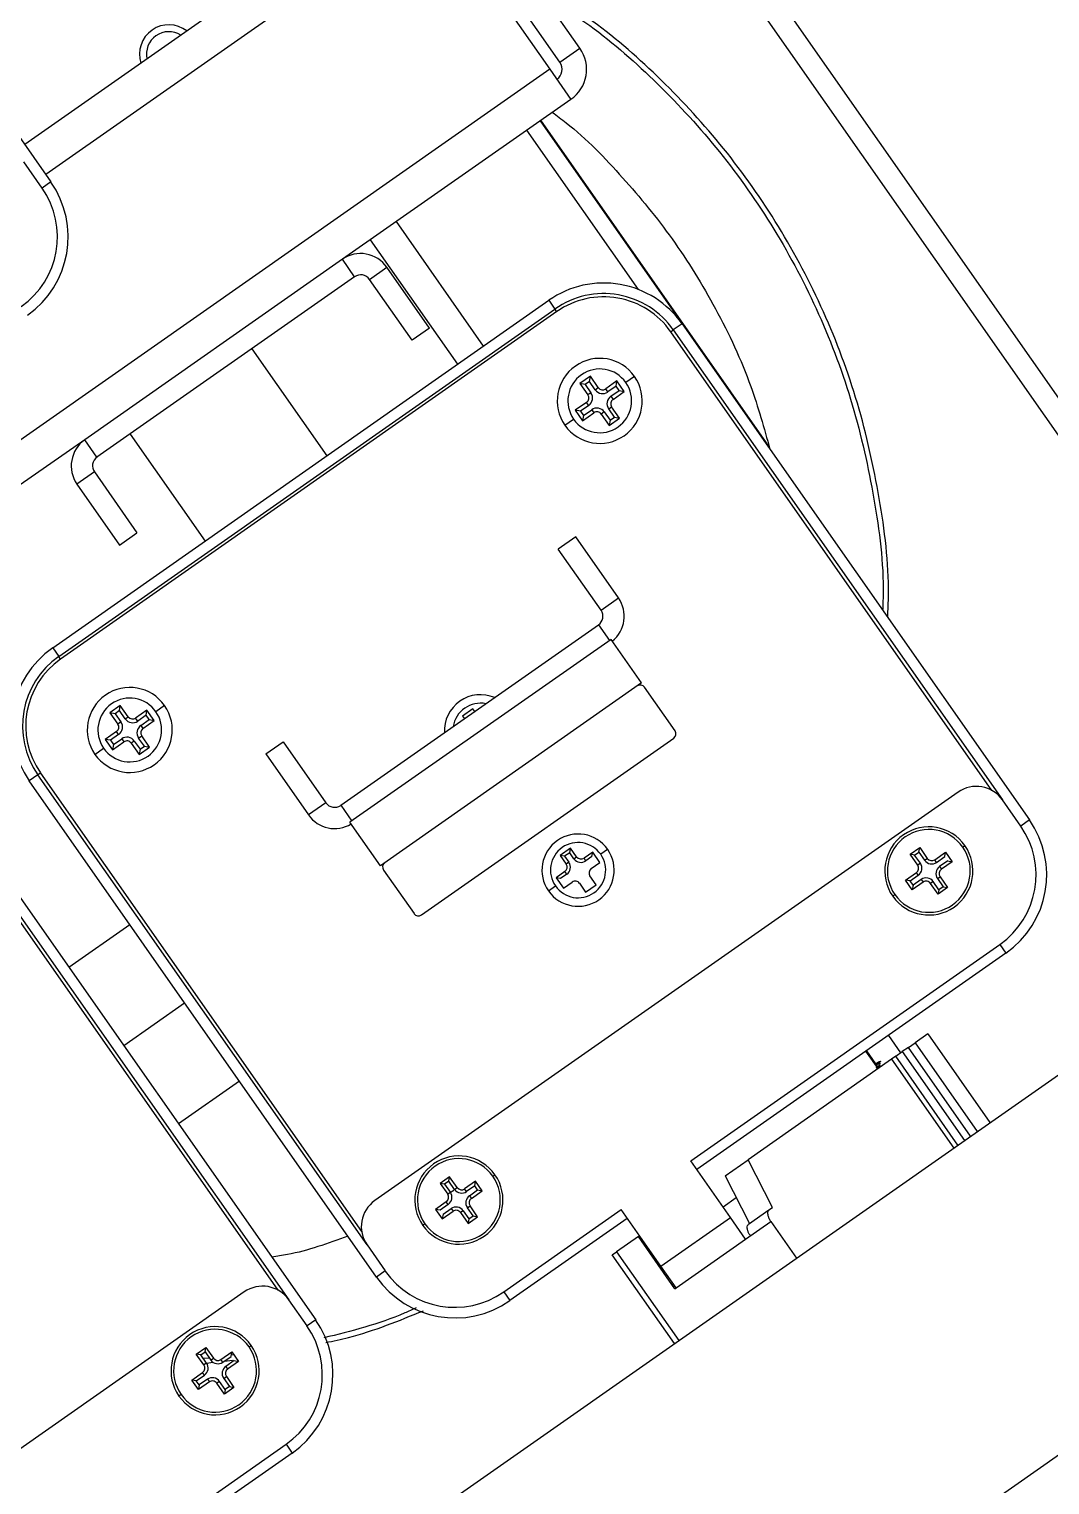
# Model space of a CAD drawing. Header units: millimetres. Extents: x 152904052 to 153933663, y 538271515 to 539240469.
# Drawn here: x 153459947.9 to 153460044, y 538574703.4 to 538574840.3 of the extents above; entities that cross this region are included whole.
import ezdxf

# ---------------------------------------------------------------- set-up
doc = ezdxf.new("R2010")
doc.units = ezdxf.units.MM
doc.layers.add('POWR', color=5, linetype='Continuous')

msp = doc.modelspace()

# ---------------------------------------------------------------- linework, layer by layer
at = {"layer": 'POWR', "color": 7}
for p, q in [((153459621.18, 538575410.6), (153460091.51, 538574738.89)), ((153460073.07, 538574761.75), (153459952.62, 538574933.77)), ((153459917.28, 538574872.65), (153459949.98, 538574825.96)), ((153459999.76, 538574838.54), (153459981.84, 538574864.14)), ((153459997.88, 538574837.22), (153459979.95, 538574862.82)), ((153459984, 538574855.03), (153459947.51, 538574829.48)), ((153459985.98, 538574852.21), (153459949.49, 538574826.65)), ((153459985.98, 538574852.21), (153459996.94, 538574836.56)), ((153459997.88, 538574837.22), (153459999.76, 538574838.54)), ((153459996.94, 538574836.56), (153459944.57, 538574799.89)), ((153459996.94, 538574836.56), (153459998.92, 538574833.73)), ((153459998.92, 538574833.73), (153459977.41, 538574818.68)), ((153459996.01, 538574831.7), (153460009.37, 538574812.61)), ((153460017.55, 538574801.11), (153459996.09, 538574831.76)), ((153460005.29, 538574815.83), (153459994.78, 538574830.84)), ((153459949.16, 538574825.38), (153459947.44, 538574827.84)), ((153459949.98, 538574825.96), (153459949.16, 538574825.38)), ((153459990.69, 538574810.52), (153459982.49, 538574822.23)), ((153459980.03, 538574820.51), (153459988.24, 538574808.8)), ((153459977.41, 538574818.68), (153459953.17, 538574801.7)), ((153459978.56, 538574817.04), (153459977.41, 538574818.68)), ((153459979.95, 538574816.79), (153459981.59, 538574817.94)), ((153459985.61, 538574812.21), (153459981.59, 538574817.94)), ((153459978.56, 538574817.04), (153459954.31, 538574800.06)), ((153459983.97, 538574811.06), (153459979.95, 538574816.79)), ((153459950.15, 538574782.13), (153459996.84, 538574814.82)), ((153459950.72, 538574781.31), (153459997.41, 538574814)), ((153459997.58, 538574813.76), (153459950.89, 538574781.06)), ((153459996.84, 538574814.82), (153459997.41, 538574814)), ((153459997.58, 538574813.76), (153459997.41, 538574814)), ((153460009.37, 538574812.61), (153460008.55, 538574812.04)), ((153460009.37, 538574812.61), (153460042.07, 538574765.92)), ((153459985.61, 538574812.21), (153459983.97, 538574811.06)), ((153460008.31, 538574811.87), (153460008.55, 538574812.04)), ((153460038.53, 538574768.7), (153460008.31, 538574811.87)), ((153460008.55, 538574812.04), (153460039.53, 538574767.8)), ((153459968.89, 538574810.27), (153459975.95, 538574800.2)), ((153460000.75, 538574807.67), (153459999.76, 538574806.98)), ((153459999.76, 538574806.98), (153460000.51, 538574805.92)), ((153460000.25, 538574806.9), (153459999.76, 538574806.98)), ((153460000.66, 538574807.18), (153460000.25, 538574806.9)), ((153460000.25, 538574806.9), (153460000.8, 538574806.12)), ((153460000.66, 538574807.18), (153460000.75, 538574807.67)), ((153460001.2, 538574806.4), (153460000.66, 538574807.18)), ((153460001.49, 538574806.61), (153460000.75, 538574807.67)), ((153460003.25, 538574807.23), (153460002.19, 538574806.48)), ((153460003.17, 538574806.74), (153460003.25, 538574807.23)), ((153460003.94, 538574806.25), (153460003.25, 538574807.23)), ((153460004.91, 538574807.65), (153460004.09, 538574807.08)), ((153460000.8, 538574806.12), (153460000.51, 538574805.92)), ((153460001.2, 538574806.4), (153460001.49, 538574806.61)), ((153460002.39, 538574806.2), (153460002.19, 538574806.48)), ((153460003.17, 538574806.74), (153460002.39, 538574806.2)), ((153460002.67, 538574805.79), (153460003.45, 538574806.33)), ((153460002.67, 538574805.79), (153460002.88, 538574805.5)), ((153460002.88, 538574805.5), (153460003.94, 538574806.25)), ((153460003.45, 538574806.33), (153460003.17, 538574806.74)), ((153460003.45, 538574806.33), (153460003.94, 538574806.25)), ((153460000.39, 538574805.22), (153459999.32, 538574804.48)), ((153459999.32, 538574804.48), (153460000.01, 538574803.49)), ((153459999.81, 538574804.39), (153459999.32, 538574804.48)), ((153460000.59, 538574804.93), (153459999.81, 538574804.39)), ((153459999.81, 538574804.39), (153460000.1, 538574803.98)), ((153460000.01, 538574803.49), (153460001.07, 538574804.24)), ((153460000.1, 538574803.98), (153460000.87, 538574804.53)), ((153460000.59, 538574804.93), (153460000.39, 538574805.22)), ((153460000.87, 538574804.53), (153460001.07, 538574804.24)), ((153460002.06, 538574804.32), (153460001.77, 538574804.12)), ((153460002.06, 538574804.32), (153460002.6, 538574803.54)), ((153460002.47, 538574804.6), (153460002.75, 538574804.8)), ((153460003.01, 538574803.82), (153460002.47, 538574804.6)), ((153460003.5, 538574803.74), (153460002.75, 538574804.8)), ((153459998.35, 538574803.07), (153459999.17, 538574803.64)), ((153460000.1, 538574803.98), (153460000.01, 538574803.49)), ((153460001.77, 538574804.12), (153460002.52, 538574803.05)), ((153460002.52, 538574803.05), (153460003.5, 538574803.74)), ((153460002.6, 538574803.54), (153460002.52, 538574803.05)), ((153460002.6, 538574803.54), (153460003.01, 538574803.82)), ((153460003.01, 538574803.82), (153460003.5, 538574803.74)), ((153459953.17, 538574801.7), (153459946.37, 538574796.94)), ((153459954.31, 538574800.06), (153459953.17, 538574801.7)), ((153459957.43, 538574802.24), (153459964.48, 538574792.17)), ((153459954.07, 538574798.67), (153459952.43, 538574797.52)), ((153459954.07, 538574798.67), (153459958.08, 538574792.93)), ((153459952.43, 538574797.52), (153459956.44, 538574791.79)), ((153459956.44, 538574791.79), (153459958.08, 538574792.93)), ((153459999.37, 538574792.55), (153459997.73, 538574791.4)), ((153460003.39, 538574786.81), (153459999.37, 538574792.55)), ((153460001.75, 538574785.67), (153459997.73, 538574791.4)), ((153460001.75, 538574785.67), (153460003.39, 538574786.81)), ((153459977.26, 538574767.3), (153460001.5, 538574784.27)), ((153460001.5, 538574784.27), (153460002.54, 538574782.8)), ((153460002.7, 538574782.91), (153459978.12, 538574765.71)), ((153460005.57, 538574778.82), (153460002.7, 538574782.91)), ((153459950.15, 538574782.13), (153459950.72, 538574781.31)), ((153459950.89, 538574781.06), (153459950.72, 538574781.31)), ((153460005.57, 538574778.82), (153459980.99, 538574761.61)), ((153460008.72, 538574774.31), (153460005.85, 538574778.41)), ((153459956.51, 538574776.7), (153459955.53, 538574776.01)), ((153459955.53, 538574776.01), (153459956.27, 538574774.94)), ((153459956.02, 538574775.92), (153459955.53, 538574776.01)), ((153459956.43, 538574776.21), (153459956.02, 538574775.92)), ((153459956.02, 538574775.92), (153459956.56, 538574775.15)), ((153459956.43, 538574776.21), (153459956.51, 538574776.7)), ((153459956.97, 538574775.43), (153459956.43, 538574776.21)), ((153459957.26, 538574775.63), (153459956.51, 538574776.7)), ((153459956.97, 538574775.43), (153459957.26, 538574775.63)), ((153459959.02, 538574776.26), (153459957.95, 538574775.51)), ((153459958.16, 538574775.22), (153459957.95, 538574775.51)), ((153459958.93, 538574775.77), (153459958.16, 538574775.22)), ((153459958.44, 538574774.81), (153459959.22, 538574775.36)), ((153459958.93, 538574775.77), (153459959.02, 538574776.26)), ((153459959.22, 538574775.36), (153459958.93, 538574775.77)), ((153459959.71, 538574775.27), (153459959.02, 538574776.26)), ((153459959.22, 538574775.36), (153459959.71, 538574775.27)), ((153459960.67, 538574776.68), (153459959.85, 538574776.11)), ((153459989.7, 538574776.37), (153459988.72, 538574775.69)), ((153459988.72, 538574775.69), (153459988.89, 538574775.44)), ((153459989.87, 538574776.13), (153459989.7, 538574776.37)), ((153459956.15, 538574774.25), (153459955.09, 538574773.5)), ((153459956.35, 538574773.96), (153459956.15, 538574774.25)), ((153459956.56, 538574775.15), (153459956.27, 538574774.94)), ((153459958.44, 538574774.81), (153459958.64, 538574774.53)), ((153459958.64, 538574774.53), (153459959.71, 538574775.27)), ((153459954.12, 538574772.09), (153459954.94, 538574772.67)), ((153459955.09, 538574773.5), (153459955.78, 538574772.52)), ((153459955.58, 538574773.42), (153459955.09, 538574773.5)), ((153459956.35, 538574773.96), (153459955.58, 538574773.42)), ((153459955.58, 538574773.42), (153459955.86, 538574773.01)), ((153459955.78, 538574772.52), (153459956.84, 538574773.26)), ((153459955.86, 538574773.01), (153459955.78, 538574772.52)), ((153459955.86, 538574773.01), (153459956.64, 538574773.55)), ((153459956.64, 538574773.55), (153459956.84, 538574773.26)), ((153459957.82, 538574773.34), (153459957.54, 538574773.14)), ((153459957.54, 538574773.14), (153459958.28, 538574772.08)), ((153459957.82, 538574773.34), (153459958.37, 538574772.57)), ((153459958.23, 538574773.63), (153459958.52, 538574773.83)), ((153459958.78, 538574772.85), (153459958.23, 538574773.63)), ((153459958.28, 538574772.08), (153459959.27, 538574772.77)), ((153459958.37, 538574772.57), (153459958.78, 538574772.85)), ((153459959.27, 538574772.77), (153459958.52, 538574773.83)), ((153459958.78, 538574772.85), (153459959.27, 538574772.77)), ((153459970.21, 538574772.13), (153459971.85, 538574773.28)), ((153459971.85, 538574773.28), (153459975.86, 538574767.54)), ((153459984.84, 538574756.98), (153460008.6, 538574773.62)), ((153459958.37, 538574772.57), (153459958.28, 538574772.08)), ((153459970.21, 538574772.13), (153459974.23, 538574766.39)), ((153459948.75, 538574770.17), (153459947.94, 538574769.59)), ((153459949, 538574770.34), (153459948.75, 538574770.17)), ((153459979.73, 538574725.93), (153459948.75, 538574770.17)), ((153459949, 538574770.34), (153459979.22, 538574727.18)), ((153459980.63, 538574722.9), (153459947.94, 538574769.59)), ((153460035.35, 538574768.54), (153459980.46, 538574730.11)), ((153459975.86, 538574767.54), (153459974.23, 538574766.39)), ((153459977.26, 538574767.3), (153459978.29, 538574765.82)), ((153460041.25, 538574765.35), (153460039.53, 538574767.8)), ((153460042.07, 538574765.92), (153460041.25, 538574765.35)), ((153459971.36, 538574721.67), (153459941.14, 538574764.83)), ((153459941.38, 538574765), (153459972.36, 538574720.77)), ((153459942.2, 538574765.58), (153459974.9, 538574718.89)), ((153459980.99, 538574761.61), (153459978.12, 538574765.71)), ((153459998.88, 538574763.27), (153459997.89, 538574762.58)), ((153459998.8, 538574762.84), (153459998.88, 538574763.27)), ((153459999.45, 538574762.45), (153459998.88, 538574763.27)), ((153460002.37, 538574763.15), (153460001.72, 538574762.69)), ((153460030.83, 538574762.69), (153460031.74, 538574763.33)), ((153460031.66, 538574762.9), (153460031.74, 538574763.33)), ((153460031.74, 538574763.33), (153460032.45, 538574762.3)), ((153460035.8, 538574763.36), (153460036, 538574763.51)), ((153459765.27, 538574546.22), (153460074.7, 538574762.89)), ((153459997.89, 538574762.58), (153459998.47, 538574761.76)), ((153459998.32, 538574762.5), (153459997.89, 538574762.58)), ((153459998.8, 538574762.84), (153459998.32, 538574762.5)), ((153459998.32, 538574762.5), (153459998.72, 538574761.94)), ((153459998.72, 538574761.94), (153459998.47, 538574761.76)), ((153459999.2, 538574762.27), (153459998.8, 538574762.84)), ((153459999.2, 538574762.27), (153459999.45, 538574762.45)), ((153460000.97, 538574762.9), (153460000.15, 538574762.33)), ((153460000.32, 538574762.07), (153460000.15, 538574762.33)), ((153460000.89, 538574762.47), (153460000.32, 538574762.07)), ((153460000.83, 538574761.34), (153460001.65, 538574761.92)), ((153460000.89, 538574762.47), (153460000.97, 538574762.9)), ((153460001.65, 538574761.92), (153460000.97, 538574762.9)), ((153460031.55, 538574761.67), (153460030.83, 538574762.69)), ((153460031.26, 538574762.62), (153460030.83, 538574762.69)), ((153460031.26, 538574762.62), (153460031.66, 538574762.9)), ((153460031.8, 538574761.85), (153460031.26, 538574762.62)), ((153460031.8, 538574761.85), (153460031.55, 538574761.67)), ((153460031.66, 538574762.9), (153460032.2, 538574762.13)), ((153460032.2, 538574762.13), (153460032.45, 538574762.3)), ((153460033.15, 538574762.18), (153460034.17, 538574762.9)), ((153460033.33, 538574761.93), (153460033.15, 538574762.18)), ((153460033.33, 538574761.93), (153460034.1, 538574762.47)), ((153460034.38, 538574762.07), (153460033.6, 538574761.53)), ((153460034.8, 538574761.99), (153460033.78, 538574761.28)), ((153460034.1, 538574762.47), (153460034.17, 538574762.9)), ((153460034.17, 538574762.9), (153460034.8, 538574761.99)), ((153460034.38, 538574762.07), (153460034.8, 538574761.99)), ((153459981.28, 538574761.2), (153459984.15, 538574757.11)), ((153459998.34, 538574761.06), (153459997.52, 538574760.49)), ((153459997.52, 538574760.49), (153459998.21, 538574759.51)), ((153459997.95, 538574760.42), (153459997.52, 538574760.49)), ((153459998.52, 538574760.81), (153459997.95, 538574760.42)), ((153459998.52, 538574760.81), (153459998.34, 538574761.06)), ((153460001.29, 538574759.83), (153460000.71, 538574760.65)), ((153460030.4, 538574760.26), (153460031.43, 538574760.97)), ((153460030.83, 538574760.18), (153460031.6, 538574760.72)), ((153460031.88, 538574760.32), (153460031.11, 538574759.78)), ((153460031.6, 538574760.72), (153460031.43, 538574760.97)), ((153460031.88, 538574760.32), (153460032.06, 538574760.07)), ((153460033.41, 538574760.41), (153460033.66, 538574760.58)), ((153460033.41, 538574760.41), (153460033.95, 538574759.63)), ((153460033.6, 538574761.53), (153460033.78, 538574761.28)), ((153460033.66, 538574760.58), (153460034.37, 538574759.56)), ((153459996.8, 538574759.25), (153459997.46, 538574759.71)), ((153459998.21, 538574759.51), (153459999.03, 538574760.08)), ((153459999.73, 538574759.96), (153460000.3, 538574759.14)), ((153460000.3, 538574759.14), (153460001.29, 538574759.83)), ((153460031.04, 538574759.36), (153460030.4, 538574760.26)), ((153460030.83, 538574760.18), (153460030.4, 538574760.26)), ((153460031.11, 538574759.78), (153460030.83, 538574760.18)), ((153460032.06, 538574760.07), (153460031.04, 538574759.36)), ((153460031.11, 538574759.78), (153460031.04, 538574759.36)), ((153460033.01, 538574760.13), (153460032.76, 538574759.95)), ((153460033.47, 538574758.93), (153460032.76, 538574759.95)), ((153460033.55, 538574759.35), (153460033.01, 538574760.13)), ((153460034.37, 538574759.56), (153460033.47, 538574758.93)), ((153460033.55, 538574759.35), (153460033.47, 538574758.93)), ((153460033.95, 538574759.63), (153460033.55, 538574759.35)), ((153460033.95, 538574759.63), (153460034.37, 538574759.56)), ((153460029.41, 538574758.89), (153460029.2, 538574758.75)), ((153459951.67, 538574752.06), (153459957.4, 538574756.08)), ((153460010.2, 538574733.84), (153460039.28, 538574754.2)), ((153460039.28, 538574754.2), (153460039.86, 538574753.39)), ((153460039.86, 538574753.39), (153460010.78, 538574733.02)), ((153459956.83, 538574744.69), (153459962.56, 538574748.71)), ((153460028.8, 538574745.64), (153460029.94, 538574744)), ((153460032.5, 538574745.79), (153460031.3, 538574744.96)), ((153460032.5, 538574745.79), (153460038.35, 538574737.44)), ((153460027.83, 538574742.52), (153460026.68, 538574744.16)), ((153460027.9, 538574742.57), (153460026.75, 538574744.21)), ((153460029.48, 538574743.68), (153460030.1, 538574744.12)), ((153460030.68, 538574744.52), (153460030.1, 538574744.12)), ((153460030.1, 538574744.12), (153460035.95, 538574735.76)), ((153460030.68, 538574744.52), (153460031.3, 538574744.96)), ((153460036.53, 538574736.16), (153460030.68, 538574744.52)), ((153460030.68, 538574744.52), (153460030.68, 538574744.52)), ((153460036.53, 538574736.16), (153460030.68, 538574744.52)), ((153460031.3, 538574744.96), (153460037.15, 538574736.6)), ((153460029.09, 538574743.41), (153460015.59, 538574733.95)), ((153460027.85, 538574743.15), (153460027.63, 538574742.95)), ((153460028.14, 538574742.74), (153460027.95, 538574742.74)), ((153460029.48, 538574743.68), (153460029.09, 538574743.41)), ((153460029.09, 538574743.41), (153460034.94, 538574735.05)), ((153460035.33, 538574735.32), (153460029.48, 538574743.68)), ((153460029.48, 538574743.68), (153460029.48, 538574743.68)), ((153460035.33, 538574735.32), (153460029.48, 538574743.68)), ((153459967.72, 538574741.33), (153459961.99, 538574737.32)), ((153459245.74, 538574146.67), (153460091.51, 538574738.89)), ((153460013.93, 538574728.52), (153460010.2, 538574733.84)), ((153460013.42, 538574732.44), (153460015.59, 538574733.95)), ((153460017.88, 538574729.45), (153460015.59, 538574733.95)), ((153459987.5, 538574732.35), (153459986.6, 538574731.72)), ((153459986.6, 538574731.72), (153459987.32, 538574730.7)), ((153459987.03, 538574731.65), (153459986.6, 538574731.72)), ((153459987.43, 538574731.93), (153459987.03, 538574731.65)), ((153459987.03, 538574731.65), (153459987.57, 538574730.87)), ((153459987.43, 538574731.93), (153459987.5, 538574732.35)), ((153459987.97, 538574731.15), (153459987.43, 538574731.93)), ((153459988.22, 538574731.33), (153459987.5, 538574732.35)), ((153459989.94, 538574731.92), (153459988.91, 538574731.21)), ((153459989.86, 538574731.5), (153459989.94, 538574731.92)), ((153459990.57, 538574731.02), (153459989.94, 538574731.92)), ((153459991.56, 538574732.39), (153459991.77, 538574732.53)), ((153460013.42, 538574732.44), (153460015.71, 538574727.94)), ((153459987.57, 538574730.87), (153459987.32, 538574730.7)), ((153459987.9, 538574731.05), (153459987.5, 538574730.8)), ((153459987.97, 538574731.15), (153459988.22, 538574731.33)), ((153459989.09, 538574730.95), (153459988.91, 538574731.21)), ((153459989.86, 538574731.5), (153459989.09, 538574730.95)), ((153459989.37, 538574730.56), (153459990.14, 538574731.1)), ((153459989.37, 538574730.56), (153459989.55, 538574730.3)), ((153459989.55, 538574730.3), (153459990.57, 538574731.02)), ((153459990.14, 538574731.1), (153459989.86, 538574731.5)), ((153459990.14, 538574731.1), (153459990.57, 538574731.02)), ((153460014.48, 538574730.37), (153460013.24, 538574729.5)), ((153459987.19, 538574730), (153459986.17, 538574729.28)), ((153459986.17, 538574729.28), (153459986.8, 538574728.38)), ((153459986.6, 538574729.21), (153459986.17, 538574729.28)), ((153459987.37, 538574729.75), (153459986.6, 538574729.21)), ((153459986.8, 538574728.38), (153459987.83, 538574729.1)), ((153459986.88, 538574728.81), (153459986.8, 538574728.38)), ((153459986.88, 538574728.81), (153459987.65, 538574729.35)), ((153459987.37, 538574729.75), (153459987.19, 538574730)), ((153459987.65, 538574729.35), (153459987.83, 538574729.1)), ((153459988.77, 538574729.15), (153459988.52, 538574728.98)), ((153459988.52, 538574728.98), (153459989.24, 538574727.95)), ((153459988.77, 538574729.15), (153459989.31, 538574728.38)), ((153459989.17, 538574729.43), (153459989.42, 538574729.61)), ((153459989.71, 538574728.66), (153459989.17, 538574729.43)), ((153459990.14, 538574728.58), (153459989.42, 538574729.61)), ((153459992.59, 538574721.51), (153460003.65, 538574729.25)), ((153460007.38, 538574723.93), (153460003.65, 538574729.25)), ((153460015.63, 538574727.88), (153460017.54, 538574729.22)), ((153460017.54, 538574729.22), (153460017.88, 538574729.45)), ((153459985.18, 538574727.92), (153459984.97, 538574727.77)), ((153459989.24, 538574727.95), (153459990.14, 538574728.58)), ((153459989.31, 538574728.38), (153459989.24, 538574727.95)), ((153459989.31, 538574728.38), (153459989.71, 538574728.66)), ((153459989.71, 538574728.66), (153459990.14, 538574728.58)), ((153460004.22, 538574728.43), (153459993.16, 538574720.69)), ((153460007.38, 538574723.93), (153460013.93, 538574728.52)), ((153460015.36, 538574726.47), (153460013.93, 538574728.52)), ((153460015.36, 538574726.47), (153460017.72, 538574728.12)), ((153460017.72, 538574728.12), (153460020.13, 538574724.68)), ((153460005.27, 538574726.73), (153460003.22, 538574725.29)), ((153460005.27, 538574726.73), (153460005.37, 538574726.8)), ((153460008.71, 538574721.81), (153460005.27, 538574726.73)), ((153460008.81, 538574721.88), (153460015.36, 538574726.47)), ((153459979.73, 538574725.93), (153459981.45, 538574723.48)), ((153460002.81, 538574725.01), (153460003.22, 538574725.29)), ((153460008.66, 538574716.65), (153460002.81, 538574725.01)), ((153460003.22, 538574725.29), (153460009.07, 538574716.94)), ((153459981.45, 538574723.48), (153459980.63, 538574722.9)), ((153460008.81, 538574721.88), (153460007.38, 538574723.93)), ((153460008.48, 538574722.14), (153460008.54, 538574722.27)), ((153460008.54, 538574722.06), (153460008.64, 538574722.13)), ((153459968.18, 538574721.51), (153459913.29, 538574683.08)), ((153459974.08, 538574718.31), (153459972.36, 538574720.77)), ((153459992.59, 538574721.51), (153459993.16, 538574720.69)), ((153460008.71, 538574721.81), (153460008.81, 538574721.88)), ((153459974.9, 538574718.89), (153459974.08, 538574718.31)), ((153459968.63, 538574716.33), (153459968.83, 538574716.47)), ((153459963.66, 538574715.66), (153459964.57, 538574716.29)), ((153459964.38, 538574714.64), (153459963.66, 538574715.66)), ((153459964.09, 538574715.59), (153459963.66, 538574715.66)), ((153459964.09, 538574715.59), (153459964.49, 538574715.86)), ((153459964.63, 538574714.81), (153459964.09, 538574715.59)), ((153459964.91, 538574715.27), (153459964.33, 538574715.25)), ((153459964.49, 538574715.86), (153459964.57, 538574716.29)), ((153459964.49, 538574715.86), (153459965.03, 538574715.09)), ((153459964.57, 538574716.29), (153459965.28, 538574715.27)), ((153459965.03, 538574715.09), (153459965.28, 538574715.27)), ((153459965.98, 538574715.15), (153459967, 538574715.86)), ((153459966.15, 538574714.89), (153459965.98, 538574715.15)), ((153459966.15, 538574714.89), (153459966.93, 538574715.44)), ((153459966.31, 538574715), (153459967.07, 538574715.08)), ((153459966.93, 538574715.44), (153459967, 538574715.86)), ((153459967.19, 538574715.6), (153459966.95, 538574715.56)), ((153459967, 538574715.86), (153459967.63, 538574714.96)), ((153459963.23, 538574713.22), (153459964.26, 538574713.94)), ((153459964.43, 538574713.69), (153459964.26, 538574713.94)), ((153459964.63, 538574714.81), (153459964.38, 538574714.64)), ((153459964.63, 538574714.82), (153459965.25, 538574714.89)), ((153459967.21, 538574715.04), (153459966.43, 538574714.5)), ((153459966.43, 538574714.5), (153459966.61, 538574714.24)), ((153459967.63, 538574714.96), (153459966.61, 538574714.24)), ((153459967.21, 538574715.04), (153459967.63, 538574714.96)), ((153459963.87, 538574712.32), (153459963.23, 538574713.22)), ((153459963.66, 538574713.15), (153459963.23, 538574713.22)), ((153459963.66, 538574713.15), (153459964.43, 538574713.69)), ((153459963.94, 538574712.75), (153459963.66, 538574713.15)), ((153459964.89, 538574713.04), (153459963.87, 538574712.32)), ((153459963.94, 538574712.75), (153459963.87, 538574712.32)), ((153459964.71, 538574713.29), (153459963.94, 538574712.75)), ((153459964.71, 538574713.29), (153459964.89, 538574713.04)), ((153459965.84, 538574713.09), (153459965.59, 538574712.92)), ((153459966.3, 538574711.89), (153459965.59, 538574712.92)), ((153459966.38, 538574712.32), (153459965.84, 538574713.09)), ((153459966.24, 538574713.37), (153459966.49, 538574713.55)), ((153459966.24, 538574713.37), (153459966.78, 538574712.6)), ((153459967.2, 538574712.52), (153459966.3, 538574711.89)), ((153459966.78, 538574712.6), (153459966.38, 538574712.32)), ((153459966.49, 538574713.55), (153459967.2, 538574712.52)), ((153459966.78, 538574712.6), (153459967.2, 538574712.52)), ((153459962.24, 538574711.86), (153459962.03, 538574711.71)), ((153459966.38, 538574712.32), (153459966.3, 538574711.89)), ((153459943.03, 538574686.81), (153459972.11, 538574707.17)), ((153459972.11, 538574707.17), (153459972.69, 538574706.35)), ((153459972.69, 538574706.35), (153459943.61, 538574685.99))]:
    msp.add_line(p, q, dxfattribs=at)
for centre, radius, start, end in [((153459961.07, 538574838), 2.75, 51.9124, 198.0876), ((153459961.07, 538574838), 2.1, 57.3927, 125), ((153459961.07, 538574838), 2.1, 125, 192.6073), ((153459996.94, 538574836.56), 3.45, 305, 35), ((153459996.94, 538574836.56), 1.15, 305, 35), ((153459942.6, 538574820.79), 8, 305, 35), ((153459942.6, 538574820.79), 9, 305, 35), ((153459979.13, 538574816.22), 3, 35, 125), ((153459979.13, 538574816.22), 1, 35, 125), ((153460002, 538574807.45), 9, 35, 125), ((153460002, 538574807.45), 8, 35, 125), ((153460002, 538574807.45), 7.7, 35, 125), ((153460001.63, 538574805.36), 4, 35, 215), ((153460001.63, 538574805.36), 3, 35, 215), ((153460001.63, 538574805.36), 4, 215, 35), ((153460001.63, 538574805.36), 3, 215, 35), ((153460000.1, 538574805.63), 0.5, 305, 35), ((153460000.1, 538574805.63), 0.851, 305, 35), ((153460001.9, 538574806.89), 0.851, 215, 305), ((153460001.9, 538574806.89), 0.5, 215, 305), ((153460003.16, 538574805.09), 0.851, 125, 215), ((153460003.16, 538574805.09), 0.5, 125, 215), ((153460001.36, 538574803.83), 0.851, 35, 125), ((153460001.36, 538574803.83), 0.5, 35, 125), ((153459954.89, 538574799.24), 3, 125, 215), ((153459954.89, 538574799.24), 1, 125, 215), ((153460000.93, 538574785.09), 3, 308.8226, 35), ((153460000.93, 538574785.09), 1, 305, 35), ((153459955.31, 538574774.76), 9, 125, 215), ((153459955.31, 538574774.76), 8, 125, 215), ((153459955.31, 538574774.76), 7.7, 125, 215), ((153459957.4, 538574774.39), 4, 35, 215), ((153460005.44, 538574778.12), 0.5, 35, 125), ((153459957.4, 538574774.39), 3, 35, 215), ((153459990.41, 538574774.31), 3.4, 66.9657, 183.0343), ((153459990.41, 538574774.31), 2.6, 78.8131, 171.1869), ((153459957.4, 538574774.39), 4, 215, 35), ((153459957.4, 538574774.39), 3, 215, 35), ((153459957.67, 538574775.92), 0.851, 215, 305), ((153459957.67, 538574775.92), 0.5, 215, 305), ((153459955.87, 538574774.66), 0.5, 305, 35), ((153459955.87, 538574774.66), 0.851, 305, 35), ((153459958.93, 538574774.12), 0.851, 125, 215), ((153459958.93, 538574774.12), 0.5, 125, 215), ((153460008.31, 538574774.03), 0.5, 305, 35), ((153459957.13, 538574772.86), 0.851, 35, 125), ((153459957.13, 538574772.86), 0.5, 35, 125), ((153460037.07, 538574766.08), 3, 35, 125), ((153459976.68, 538574768.11), 1, 215, 305), ((153459976.68, 538574768.11), 3, 215, 301.1774), ((153460034.69, 538574760.76), 9, 305, 35), ((153459999.59, 538574761.2), 3.4, 35, 215), ((153460032.6, 538574761.13), 4.15, 35, 215), ((153460032.6, 538574761.13), 3.9, 35, 215), ((153460034.69, 538574760.76), 8, 305, 35), ((153459999.59, 538574761.2), 3.4, 215, 35), ((153459999.59, 538574761.2), 2.6, 35, 215), ((153460032.6, 538574761.13), 4.15, 215, 35), ((153460032.6, 538574761.13), 3.9, 215, 35), ((153459981.69, 538574761.49), 0.5, 125, 215), ((153459999.59, 538574761.2), 2.6, 215, 35), ((153459998.06, 538574761.47), 0.5, 305, 35), ((153459998.06, 538574761.47), 0.807, 305, 35), ((153459999.86, 538574762.74), 0.807, 215, 305), ((153459999.86, 538574762.74), 0.5, 215, 305), ((153460031.14, 538574761.38), 0.5, 305, 35), ((153460031.14, 538574761.38), 0.807, 305, 35), ((153460032.86, 538574762.59), 0.807, 215, 305), ((153460032.86, 538574762.59), 0.5, 215, 305), ((153460001.12, 538574760.93), 0.5, 125, 215), ((153460032.35, 538574759.66), 0.807, 35, 125), ((153460034.07, 538574760.87), 0.807, 125, 215), ((153460034.07, 538574760.87), 0.5, 125, 215), ((153459999.32, 538574759.67), 0.5, 35, 125), ((153460032.35, 538574759.66), 0.5, 35, 125), ((153459984.56, 538574757.39), 0.5, 215, 305), ((153459988.37, 538574730.15), 4.15, 35, 215), ((153459988.37, 538574730.15), 3.9, 35, 215), ((153459988.37, 538574730.15), 4.15, 215, 35), ((153459988.37, 538574730.15), 3.9, 215, 35), ((153459986.91, 538574730.41), 0.5, 305, 35), ((153459986.91, 538574730.41), 0.807, 305, 35), ((153459988.63, 538574731.62), 0.807, 215, 305), ((153459988.63, 538574731.62), 0.5, 215, 305), ((153459989.83, 538574729.9), 0.807, 125, 215), ((153459989.83, 538574729.9), 0.5, 125, 215), ((153459982.19, 538574727.65), 3, 125, 215), ((153459988.11, 538574728.69), 0.807, 35, 125), ((153459988.11, 538574728.69), 0.5, 35, 125), ((153459988, 538574728.06), 8, 215, 305), ((153459969.9, 538574719.05), 3, 35, 125), ((153459988, 538574728.06), 9, 215, 305), ((153459965.43, 538574714.09), 4.15, 35, 215), ((153459965.43, 538574714.09), 3.9, 35, 215), ((153459967.52, 538574713.72), 8, 305, 35), ((153459967.52, 538574713.72), 9, 305, 35), ((153459965.43, 538574714.09), 4.15, 215, 35), ((153459965.43, 538574714.09), 3.9, 215, 35), ((153459965.69, 538574715.56), 0.807, 215, 305), ((153459965.69, 538574715.56), 0.5, 215, 305), ((153459963.97, 538574714.35), 0.5, 305, 35), ((153459963.97, 538574714.35), 0.807, 305, 35), ((153459966.9, 538574713.84), 0.807, 125, 215), ((153459966.9, 538574713.84), 0.5, 125, 215), ((153459965.18, 538574712.63), 0.807, 35, 125), ((153459965.18, 538574712.63), 0.5, 35, 125)]:
    msp.add_arc(centre, radius, start, end, dxfattribs=at)
for points, knots in [([(153460028.73, 538574784.97), (153460028.76, 538574785.69), (153460028.92, 538574789.44), (153460028.06, 538574796.24), (153460026.08, 538574805.19), (153460022.87, 538574813.79), (153460018.63, 538574821.83), (153460013.48, 538574829.16), (153460007.58, 538574835.59), (153460001.55, 538574840.89), (153459997.26, 538574843.62), (153459995.36, 538574844.83)], [0, 0, 0, 0, 0.030131, 0.157165, 0.285275, 0.413386, 0.54042, 0.665356, 0.787271, 0.905377, 1, 1, 1, 1]), ([(153459996.15, 538574843.7), (153459997.68, 538574842.72), (153460001.58, 538574840.23), (153460007.23, 538574835.23), (153460013.09, 538574828.85), (153460018.2, 538574821.57), (153460022.41, 538574813.58), (153460025.6, 538574805.04), (153460027.55, 538574796.16), (153460028.41, 538574789.64), (153460028.27, 538574786.14), (153460028.25, 538574785.65)], [0, 0, 0, 0, 0.078951, 0.200388, 0.325741, 0.454201, 0.584818, 0.716542, 0.848265, 0.978883, 1, 1, 1, 1]), ([(153459997.17, 538574832.51), (153459997.6, 538574832.19), (153460000.03, 538574830.39), (153460003.86, 538574826.42), (153460008.64, 538574820.61), (153460012.69, 538574814.01), (153460015.82, 538574807.36), (153460017.09, 538574802.79), (153460017.64, 538574800.81)], [0, 0, 0, 0, 0.042262, 0.235417, 0.428573, 0.6301, 0.838865, 1, 1, 1, 1]), ([(153460027.61, 538574742.98), (153460027.62, 538574742.98), (153460027.65, 538574743), (153460027.73, 538574743.06), (153460027.8, 538574743.11), (153460027.85, 538574743.15)], [0, 0, 0, 0, 0.063595, 0.275438, 1, 1, 1, 1]), ([(153460027.63, 538574742.59), (153460027.72, 538574742.64), (153460027.89, 538574742.73), (153460027.97, 538574742.76), (153460027.95, 538574742.72), (153460027.95, 538574742.71)], [0, 0, 0, 0, 0.402272, 0.802406, 1, 1, 1, 1]), ([(153460027.85, 538574743.15), (153460027.93, 538574743.19), (153460028.09, 538574743.26), (153460028.01, 538574743.16), (153460027.87, 538574743.02), (153460027.7, 538574742.88), (153460027.68, 538574742.87)], [0, 0, 0, 0, 0.324496, 0.642087, 0.972069, 1, 1, 1, 1]), ([(153460027.9, 538574742.81), (153460027.93, 538574742.88), (153460027.98, 538574743.01), (153460028.02, 538574743.15), (153460028.05, 538574743.22)], [0, 0, 0, 0, 0.499894, 1, 1, 1, 1]), ([(153460017.54, 538574729.22), (153460017.5, 538574729.16), (153460017.4, 538574729.05), (153460017.43, 538574728.74), (153460017.54, 538574728.41), (153460017.67, 538574728.22), (153460017.72, 538574728.12)], [0, 0, 0, 0, 0.273241, 0.566326, 0.792171, 1, 1, 1, 1]), ([(153460015.81, 538574726.78), (153460015.76, 538574726.86), (153460015.66, 538574727.02), (153460015.55, 538574727.28), (153460015.5, 538574727.54), (153460015.52, 538574727.76), (153460015.6, 538574727.84), (153460015.63, 538574727.88)], [0, 0, 0, 0, 0.174736, 0.363548, 0.559692, 0.78787, 1, 1, 1, 1]), ([(153459977.93, 538574726.76), (153459976.06, 538574726.08), (153459973.71, 538574725.22), (153459971.26, 538574724.86), (153459970.76, 538574724.79)], [0, 0, 0, 0, 0.799053, 1, 1, 1, 1]), ([(153459984.35, 538574720.02), (153459983.99, 538574719.85), (153459981.22, 538574718.56), (153459978.24, 538574717.82), (153459975.65, 538574717.18)], [0, 0, 0, 0, 0.129235, 1, 1, 1, 1]), ([(153459975.84, 538574716.74), (153459976.56, 538574716.89), (153459979.72, 538574717.57), (153459982.72, 538574718.8), (153459985.04, 538574719.74)], [0, 0, 0, 0, 0.227864, 1, 1, 1, 1])]:
    msp.add_open_spline(points, degree=3, knots=knots, dxfattribs=at)

doc.saveas('drawing.dxf')
